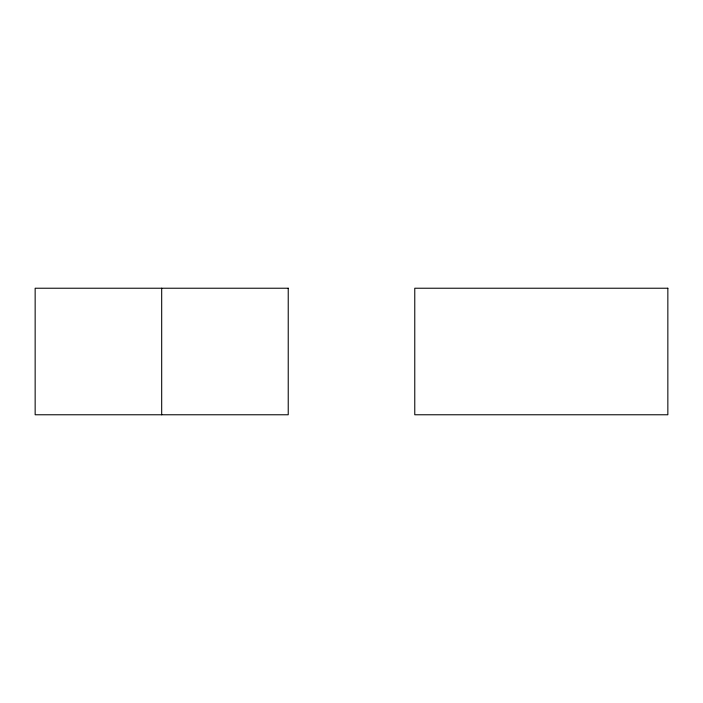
<?xml version="1.0" encoding="UTF-8"?>
<svg xmlns="http://www.w3.org/2000/svg" width="703" height="703" viewBox="0 0 703 703"><rect width="100%" height="100%" fill="white"/><g stroke="black" fill="none" stroke-linecap="round" stroke-linejoin="round"><path stroke-width="1.05" d="M161.69 288.23L161.69 414.77M288.23 288.23L35.15 288.23L35.15 414.77L288.23 414.77L288.23 288.23M667.85 288.23L414.77 288.23L414.77 414.77L667.85 414.77L667.85 288.23"/></g></svg>
